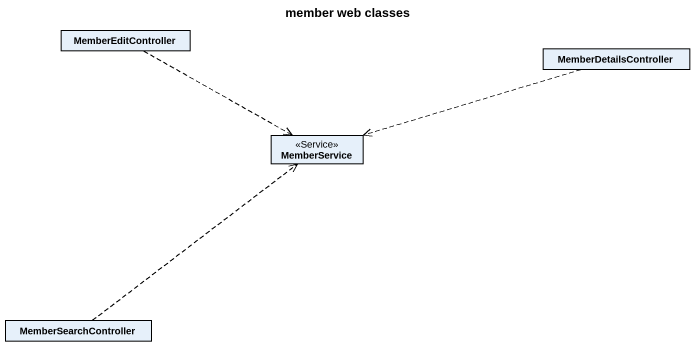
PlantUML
@startuml
title member web classes
hide circle
hide empty members
class MemberEditController
class MemberDetailsController
class MemberService <<Service>>
class MemberSearchController
MemberEditController .right.> MemberService
MemberDetailsController .left.> MemberService
MemberSearchController .up.> MemberService
@enduml
